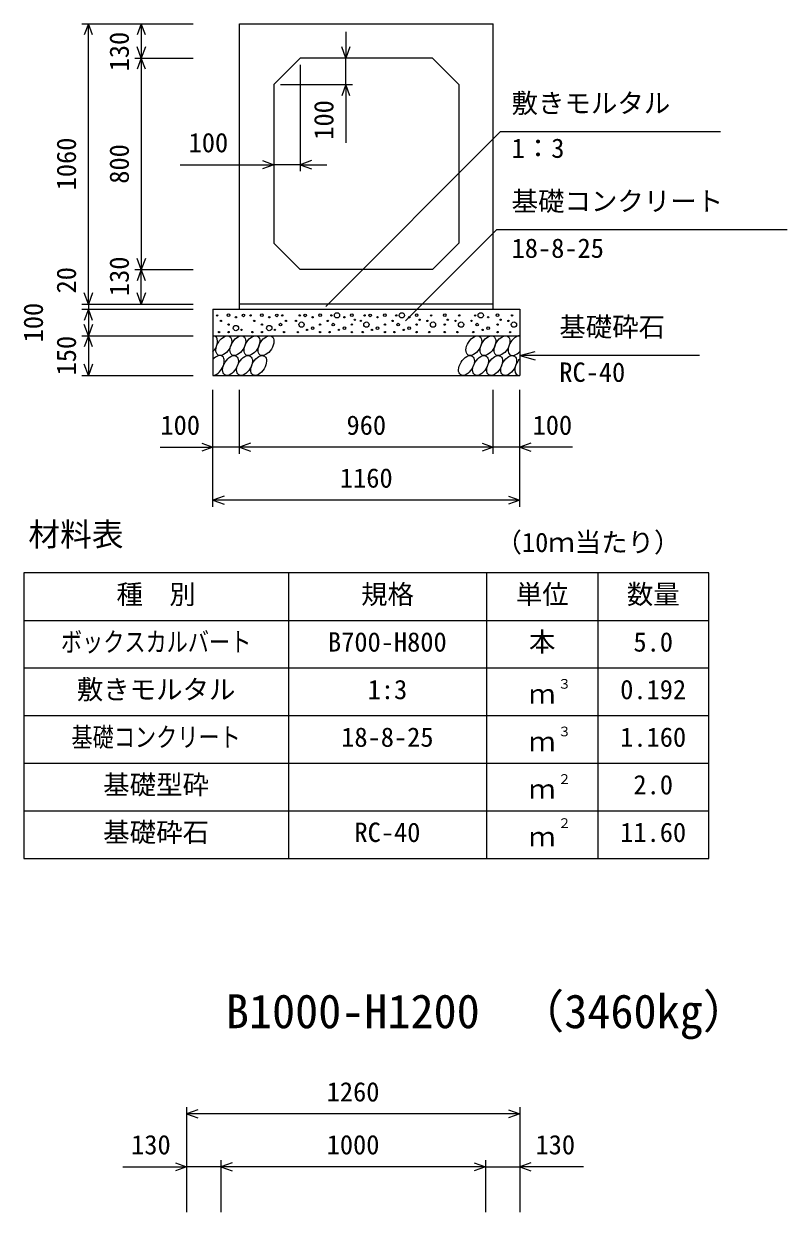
# Model space of a CAD drawing. Units: millimetres, scale not verified. Extents: x -25170 to 75630, y 0 to 35640.
# Drawn here: x 59844 to 62732, y 26947 to 31442 of the extents above; entities that cross this region are included whole.
import ezdxf
from ezdxf.enums import TextEntityAlignment as Align

# ---------------------------------------------------------------- set-up
doc = ezdxf.new("R2010")
doc.units = ezdxf.units.MM
doc.header["$LTSCALE"] = 60
for name, color, linetype, lineweight in [('DIM', 7, 'Continuous', 25), ('HATCH', 6, 'Continuous', 25), ('HYO', 3, 'Continuous', 25), ('HYO2', 4, 'Continuous', 25), ('OUTLINE', 3, 'Continuous', 25), ('TXT', 7, 'Continuous', 25)]:
    doc.layers.add(name, color=color, linetype=linetype, lineweight=lineweight)
doc.styles.add('ＭＳ ゴシック', font='')
doc.styles.get('ＭＳ ゴシック').set_extended_font_data('MS Gothic')

msp = doc.modelspace()

# ---------------------------------------------------------------- linework, layer by layer
at = {"layer": 'DIM'}
for p, q in [((60063.88, 31441.89), (60484.98, 31441.89)), ((60088.88, 31441.89), (60073.49, 31399.6)), ((60088.88, 30381.89), (60088.88, 31441.89)), ((60104.27, 31399.6), (60088.88, 31441.89)), ((60288.88, 31441.89), (60273.49, 31399.6)), ((60288.88, 31441.89), (60288.88, 31311.89)), ((60304.27, 31399.6), (60288.88, 31441.89)), ((61062.46, 31411.89), (61062.46, 31311.89)), ((60288.88, 31311.89), (60273.49, 31354.17)), ((60304.27, 31354.17), (60288.88, 31311.89)), ((61062.46, 31311.89), (61047.07, 31354.17)), ((61077.85, 31354.17), (61062.46, 31311.89)), ((60263.88, 31311.89), (60484.98, 31311.89)), ((60288.88, 31311.89), (60273.49, 31269.6)), ((60288.88, 31311.89), (60288.88, 30511.89)), ((60304.27, 31269.6), (60288.88, 31311.89)), ((60889.98, 31286.89), (60889.98, 30883.87)), ((61062.46, 31211.89), (61062.46, 31311.89)), ((60814.98, 31211.89), (61087.46, 31211.89)), ((61062.46, 31211.89), (61047.07, 31169.6)), ((61077.85, 31169.6), (61062.46, 31211.89)), ((61062.46, 31211.89), (61062.46, 30991.01)), ((60986.2, 30372.55), (61646.48, 31032.83)), ((62478.89, 31032.83), (61646.48, 31032.83)), ((60435.88, 30908.87), (60789.98, 30908.87)), ((60747.7, 30924.26), (60789.98, 30908.87)), ((60789.98, 30908.87), (60747.7, 30893.48)), ((60889.98, 30908.87), (60789.98, 30908.87)), ((60932.27, 30924.26), (60889.98, 30908.87)), ((60889.98, 30908.87), (60989.98, 30908.87)), ((60889.98, 30908.87), (60932.27, 30893.48)), ((61288.01, 30318.16), (61632.07, 30662.22)), ((62731.62, 30662.22), (61632.07, 30662.22)), ((60288.88, 30511.89), (60273.49, 30554.17)), ((60304.27, 30554.17), (60288.88, 30511.89)), ((60263.88, 30511.89), (60484.98, 30511.89)), ((60288.88, 30511.89), (60273.49, 30469.6)), ((60288.88, 30381.89), (60288.88, 30511.89)), ((60304.27, 30469.6), (60288.88, 30511.89)), ((60088.88, 30381.89), (60073.49, 30424.17)), ((60104.27, 30424.17), (60088.88, 30381.89)), ((60288.88, 30381.89), (60273.49, 30424.17)), ((60304.27, 30424.17), (60288.88, 30381.89)), ((60063.88, 30381.89), (60484.98, 30381.89)), ((60063.88, 30361.89), (60484.98, 30361.89)), ((60088.88, 30361.89), (60073.49, 30319.6)), ((60088.88, 30381.89), (60088.88, 30361.89)), ((60088.88, 30361.89), (60088.88, 30261.89)), ((60104.27, 30319.6), (60088.88, 30361.89)), ((60088.88, 30261.89), (60073.49, 30304.17)), ((60104.27, 30304.17), (60088.88, 30261.89)), ((60063.88, 30261.89), (60484.98, 30261.89)), ((60088.88, 30261.89), (60073.49, 30219.6)), ((60088.88, 30261.89), (60088.88, 30111.89)), ((60104.27, 30219.6), (60088.88, 30261.89)), ((61719.98, 30186.89), (61777.94, 30202.42)), ((62399.79, 30186.89), (61719.98, 30186.89)), ((61719.98, 30186.89), (61777.94, 30171.36)), ((60088.88, 30111.89), (60073.49, 30154.17)), ((60104.27, 30154.17), (60088.88, 30111.89)), ((60063.88, 30111.89), (60484.98, 30111.89)), ((60559.98, 29615.28), (60559.98, 30056.89)), ((60659.98, 29815.28), (60659.98, 30056.89)), ((61619.98, 29815.28), (61619.98, 30056.89)), ((61619.98, 29815.28), (61619.98, 30056.89)), ((61719.98, 29615.28), (61719.98, 30056.89)), ((60517.7, 29855.67), (60559.98, 29840.28)), ((60702.27, 29855.67), (60659.98, 29840.28)), ((61577.7, 29855.67), (61619.98, 29840.28)), ((61762.27, 29855.67), (61719.98, 29840.28)), ((60360.44, 29840.28), (60559.98, 29840.28)), ((60559.98, 29840.28), (60517.7, 29824.88)), ((60659.98, 29840.28), (60559.98, 29840.28)), ((61619.98, 29840.28), (60659.98, 29840.28)), ((60659.98, 29840.28), (60702.27, 29824.88)), ((61619.98, 29840.28), (61577.7, 29824.88)), ((61719.98, 29840.28), (61619.98, 29840.28)), ((61919.53, 29840.28), (61719.98, 29840.28)), ((61719.98, 29840.28), (61762.27, 29824.88)), ((60602.27, 29655.67), (60559.98, 29640.28)), ((61719.98, 29640.28), (60559.98, 29640.28)), ((60559.98, 29640.28), (60602.27, 29624.88)), ((61677.7, 29655.67), (61719.98, 29640.28)), ((61719.98, 29640.28), (61677.7, 29624.88)), ((60459.98, 27343.78), (60459.98, 26946.89)), ((60502.27, 27334.17), (60459.98, 27318.78)), ((61677.7, 27334.17), (61719.98, 27318.78)), ((61719.98, 27343.78), (61719.98, 26946.89)), ((61719.98, 27318.78), (60459.98, 27318.78)), ((60459.98, 27318.78), (60502.27, 27303.39)), ((61719.98, 27318.78), (61677.7, 27303.39)), ((60219.24, 27118.78), (60459.98, 27118.78)), ((60417.7, 27134.17), (60459.98, 27118.78)), ((60459.98, 27118.78), (60417.7, 27103.39)), ((60589.98, 27118.78), (60459.98, 27118.78)), ((60589.98, 27143.78), (60589.98, 26946.89)), ((60632.27, 27134.17), (60589.98, 27118.78)), ((61589.98, 27118.78), (60589.98, 27118.78)), ((60589.98, 27118.78), (60632.27, 27103.39)), ((61547.7, 27134.17), (61589.98, 27118.78)), ((61589.98, 27118.78), (61547.7, 27103.39)), ((61589.98, 27143.78), (61589.98, 26946.89)), ((61589.98, 27118.78), (61719.98, 27118.78)), ((61762.27, 27134.17), (61719.98, 27118.78)), ((61960.73, 27118.78), (61719.98, 27118.78)), ((61719.98, 27118.78), (61762.27, 27103.39))]:
    msp.add_line(p, q, dxfattribs=at)
at = {"layer": 'HATCH'}
for centre, radius in [((60575.95, 30339.07), 2.5), ((60618.84, 30339.94), 5), ((60674.92, 30339.07), 5), ((60702.05, 30339.07), 2.5), ((60744.95, 30339.94), 5), ((60801.02, 30339.07), 5), ((60822.05, 30339.07), 2.5), ((60887.91, 30339.07), 2.5), ((60908.94, 30339.07), 5), ((60965.01, 30339.94), 5), ((61007.91, 30339.07), 2.5), ((61028.94, 30339.07), 10), ((61085.01, 30339.94), 5), ((61133.13, 30339.07), 2.5), ((61154.16, 30339.07), 5), ((61210.24, 30339.94), 5), ((61253.13, 30339.07), 2.5), ((61274.16, 30339.07), 10), ((61330.24, 30339.94), 5), ((61385.06, 30339.07), 2.5), ((61436.34, 30339.94), 5), ((61491.16, 30339.07), 2.5), ((61551.56, 30339.07), 2.5), ((61572.59, 30339.07), 10), ((61636.17, 30339.94), 5), ((61690.98, 30339.07), 2.5), ((60589.97, 30318.05), 2.5), ((60618.84, 30304.05), 2.5), ((60646.88, 30290.92), 10), ((60646.88, 30332.06), 2.5), ((60716.07, 30318.05), 2.5), ((60744.95, 30304.05), 2.5), ((60772.99, 30290.92), 10), ((60772.99, 30332.06), 2.5), ((60815.04, 30304.05), 5), ((60836.07, 30318.05), 2.5), ((60873.89, 30318.05), 2.5), ((60894.92, 30304.05), 10), ((60936.98, 30332.06), 2.5), ((60965.01, 30304.05), 2.5), ((60993.89, 30318.05), 2.5), ((61014.92, 30304.05), 5), ((61056.98, 30332.06), 2.5), ((61085.01, 30304.05), 2.5), ((61096.35, 30322.37), 2.5), ((61119.11, 30318.05), 2.5), ((61140.14, 30304.05), 10), ((61182.2, 30332.06), 2.5), ((61210.24, 30304.05), 2.5), ((61239.11, 30318.05), 2.5), ((61260.14, 30304.05), 5), ((61302.2, 30332.06), 2.5), ((61330.24, 30304.05), 2.5), ((61341.58, 30322.37), 2.5), ((61371.04, 30318.05), 2.5), ((61392.07, 30304.05), 10), ((61436.34, 30304.05), 2.5), ((61447.68, 30322.37), 2.5), ((61477.14, 30318.05), 2.5), ((61498.17, 30304.05), 10), ((61537.54, 30318.05), 2.5), ((61558.57, 30304.05), 5), ((61600.63, 30332.06), 2.5), ((61636.17, 30304.05), 2.5), ((61647.51, 30322.37), 2.5), ((61676.97, 30318.05), 2.5), ((61698, 30304.05), 10), ((60582.96, 30276.04), 2.5), ((60618.84, 30276.04), 2.5), ((60667.91, 30283.91), 2.5), ((60709.06, 30276.04), 2.5), ((60744.95, 30276.04), 2.5), ((60794.01, 30283.91), 2.5), ((60829.06, 30276.04), 2.5), ((60880.9, 30276.04), 2.5), ((60915.95, 30283.91), 2.5), ((60936.98, 30290.92), 5), ((60965.01, 30276.04), 2.5), ((61000.9, 30276.04), 2.5), ((61035.95, 30283.91), 2.5), ((61056.98, 30290.92), 5), ((61085.01, 30276.04), 2.5), ((61126.12, 30276.04), 2.5), ((61161.17, 30283.91), 2.5), ((61182.2, 30290.92), 5), ((61210.24, 30276.04), 2.5), ((61246.12, 30276.04), 2.5), ((61281.17, 30283.91), 2.5), ((61302.2, 30290.92), 5), ((61330.24, 30276.04), 2.5), ((61378.05, 30276.04), 2.5), ((61436.34, 30276.04), 2.5), ((61484.15, 30276.04), 2.5), ((61544.55, 30276.04), 2.5), ((61579.6, 30283.91), 2.5), ((61600.63, 30290.92), 5), ((61636.17, 30276.04), 2.5), ((61683.98, 30276.04), 2.5)]:
    msp.add_circle(centre, radius, dxfattribs=at)
for centre, start_param, end_param in [((60547.62, 30224.37), 4.385593, 6.6745444), ((61706.12, 30224.37), 0.3357715, 4.4411806), ((60572.94, 30149.38), 3.5111464, 7.548991), ((61731.44, 30149.38), 1.2110787, 3.5658734)]:
    msp.add_ellipse(centre, major_axis=(21.81, 35.31), ratio=0.5792, start_param=start_param, end_param=end_param, dxfattribs=at)
for centre in [(60600.83, 30224.37), (60654.03, 30224.37), (60707.24, 30224.37), (60760.45, 30224.37), (61546.5, 30224.37), (61599.71, 30224.37), (61652.91, 30224.37), (60626.15, 30149.38), (60679.35, 30149.38), (60732.56, 30149.38), (61518.61, 30149.38), (61571.82, 30149.38), (61625.03, 30149.38), (61678.23, 30149.38)]:
    msp.add_ellipse(centre, major_axis=(21.81, 35.31), ratio=0.5792, dxfattribs=at)
at = {"layer": 'HYO'}
for p, q in [((62434.98, 29365.28), (59844.98, 29365.28)), ((59844.98, 29365.28), (59844.98, 28285.28)), ((60844.98, 29365.28), (60844.98, 28285.28)), ((61594.98, 29365.28), (61594.98, 28285.28)), ((62014.98, 29365.28), (62014.98, 28285.28)), ((62434.98, 28285.28), (62434.98, 29365.28)), ((59844.98, 29185.28), (62434.98, 29185.28)), ((59844.98, 28285.28), (62434.98, 28285.28))]:
    msp.add_line(p, q, dxfattribs=at)
at = {"layer": 'HYO2'}
for p, q in [((59844.98, 29005.28), (62434.98, 29005.28)), ((59844.98, 28825.28), (62434.98, 28825.28)), ((59844.98, 28645.28), (62434.98, 28645.28)), ((59844.98, 28465.28), (62434.98, 28465.28))]:
    msp.add_line(p, q, dxfattribs=at)
at = {"layer": 'OUTLINE'}
for p, q in [((60659.98, 31441.89), (61619.98, 31441.89)), ((60659.98, 30361.89), (60659.98, 31441.89)), ((61619.98, 30361.89), (61619.98, 31441.89)), ((60789.98, 31211.89), (60889.98, 31311.89)), ((61389.98, 31311.89), (60889.98, 31311.89)), ((61389.98, 31311.89), (61489.98, 31211.89)), ((60789.98, 31211.89), (60789.98, 30611.89)), ((61489.98, 31211.89), (61489.98, 30611.89)), ((60789.98, 30611.89), (60889.98, 30511.89)), ((61489.98, 30611.89), (61389.98, 30511.89)), ((61389.98, 30511.89), (60889.98, 30511.89)), ((60559.98, 30361.89), (60559.98, 30111.89)), ((60559.98, 30361.89), (61719.98, 30361.89)), ((61619.98, 30381.89), (60659.98, 30381.89)), ((61719.98, 30361.89), (61719.98, 30111.89)), ((60559.98, 30261.89), (61719.98, 30261.89)), ((60559.98, 30111.89), (61719.98, 30111.89))]:
    msp.add_line(p, q, dxfattribs=at)

# ---------------------------------------------------------------- texts
at = {"layer": 'DIM', "style": 'ＭＳ ゴシック'}
for s, p in [('130', (60263.88, 31261.89)), ('100', (61037.46, 31003.39)), ('1060', (60063.88, 30811.89)), ('800', (60263.88, 30836.89)), ('130', (60263.88, 30411.89)), ('20', (60063.88, 30421.96)), ('100', (59938.88, 30236.89)), ('150', (60063.88, 30111.89))]:
    msp.add_text(s, height=73.31, rotation=90, dxfattribs=at).set_placement(p, align=Align.BOTTOM_LEFT)
for s, p in [('敷きモルタル', (61689.33, 31082.83)), ('100', (60467.84, 30933.87)), ('1：3', (61689.33, 30912.72)), ('基礎コンクリート', (61689.33, 30712.22)), ('18-8-25', (61689.33, 30534.59)), ('基礎砕石', (61869.72, 30236.89)), ('RC-40', (61869.72, 30065.51)), ('100', (60361.34, 29865.28)), ('960', (61064.98, 29865.28)), ('100', (61768.62, 29865.28)), ('1160', (61039.98, 29665.28)), ('1260', (60989.98, 27343.78)), ('130', (60250.34, 27143.78)), ('1000', (60989.98, 27143.78)), ('130', (61779.62, 27143.78))]:
    msp.add_text(s, height=73.31, dxfattribs=at).set_placement(p, align=Align.BOTTOM_LEFT)
at = {"layer": 'TXT', "style": 'ＭＳ ゴシック'}
for s, height, p in [('材料表', 87.98, (59861.65, 29440.28)), ('（10ｍ当たり）', 73.31, (61628.31, 29421.94)), ('種\u3000別', 73.31, (60194.98, 29225.28)), ('規格', 73.31, (61119.98, 29225.28)), ('単位', 73.31, (61704.98, 29225.28)), ('数量', 73.31, (62124.98, 29225.28)), ('B700-H800', 73.31, (60994.98, 29045.28)), ('本', 73.31, (61754.98, 29045.28)), ('5.0', 73.31, (62149.98, 29045.28)), ('敷きモルタル', 73.31, (60044.98, 28865.28)), ('1:3', 73.31, (61144.98, 28865.28)), ('３', 36.66, (61864.22, 28915.89)), ('0.192', 73.31, (62099.98, 28865.28)), ('ｍ', 73.31, (61754.98, 28848.61)), ('18-8-25', 73.31, (61044.98, 28685.28)), ('３', 36.66, (61864.22, 28735.89)), ('1.160', 73.31, (62099.98, 28685.28)), ('ｍ', 73.31, (61754.98, 28668.61)), ('基礎型砕', 73.31, (60144.98, 28505.28)), ('２', 36.66, (61864.22, 28555.89)), ('2.0', 73.31, (62149.98, 28505.28)), ('ｍ', 73.31, (61754.98, 28488.61)), ('基礎砕石', 73.31, (60144.98, 28325.28)), ('RC-40', 73.31, (61094.98, 28325.28)), ('２', 36.66, (61864.22, 28389.22)), ('11.60', 73.31, (62099.98, 28325.28)), ('ｍ', 73.31, (61754.98, 28308.61)), ('（3460kg）', 128.3, (61713.57, 27604.39)), ('B1000-H1200', 128.3, (60608.73, 27604.39))]:
    msp.add_text(s, height=height, dxfattribs=at).set_placement(p, align=Align.BOTTOM_LEFT)
at = {"layer": 'TXT', "style": 'ＭＳ ゴシック', "width": 0.8}
for s, p in [('ボックスカルバート', (59984.98, 29045.28)), ('基礎コンクリート', (60024.98, 28685.28))]:
    msp.add_text(s, height=73.31, dxfattribs=at).set_placement(p, align=Align.BOTTOM_LEFT)

doc.saveas('drawing.dxf')
